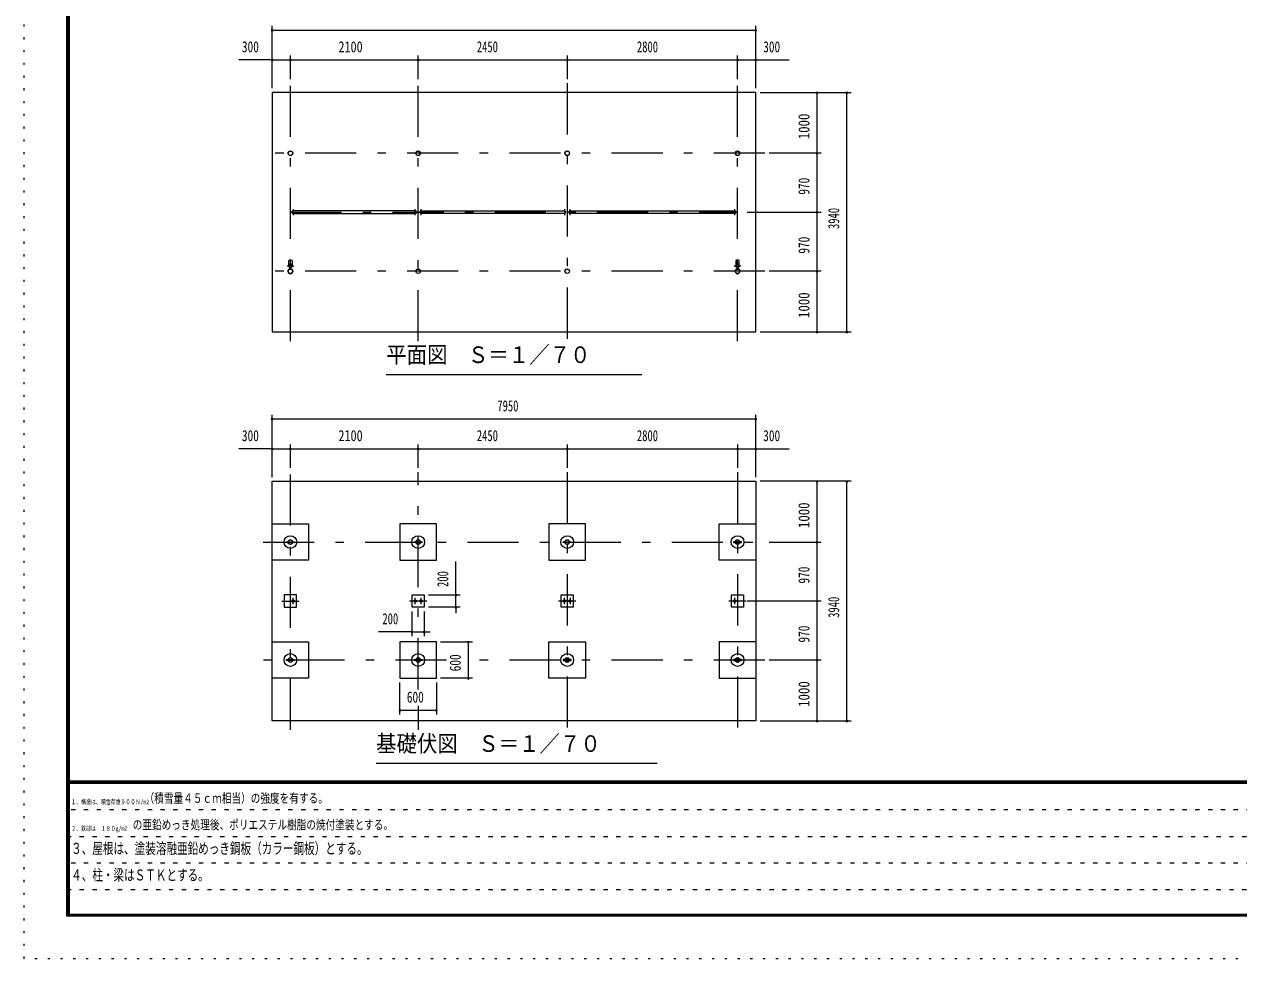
# Model space of a CAD drawing. Units: millimetres, scale not verified. Extents: x -30415 to 30412, y -14700 to 14700.
# Drawn here: x -11168 to 8796, y -14700 to 668 of the extents above; entities that cross this region are included whole.
import ezdxf
from ezdxf.enums import TextEntityAlignment as Align

# ---------------------------------------------------------------- set-up
doc = ezdxf.new("R2010")
doc.units = ezdxf.units.MM
doc.header["$LTSCALE"] = 70
for name, pattern in [('USER1', [3, 1, -2]), ('USER3', [24, 12, -5, 2, -5]), ('USER4', [3, 0.5, -2.5])]:
    doc.linetypes.add(name, pattern=pattern)
doc.layers.add('0-1_0-F', color=7, linetype='Continuous')
for name, color, linetype, lineweight in [('0-2_1-0BOLD', 7, 'Continuous', 18), ('0-3_1-2CENTER', 3, 'USER3', 18), ('0-5_1-5DIM', 3, 'Continuous', 18), ('0-C_F-F', 5, 'Continuous', 18), ('0-D_F-E_J_ADD', 5, 'USER4', 18)]:
    doc.layers.add(name, color=color, linetype=linetype, lineweight=lineweight)
doc.styles.add('ＭＳ ゴシック', font='')
doc.styles.get('ＭＳ ゴシック').set_extended_font_data('MS Gothic')

msp = doc.modelspace()

# ---------------------------------------------------------------- linework, layer by layer
at = {"layer": '0-2_1-0BOLD'}
for p, q in [((-4739.39, -2401.11), (-6746.69, -2401.11)), ((-6746.69, -2443.81), (-4739.39, -2443.81)), ((-4646.68, -2401.11), (-2289.39, -2401.11)), ((-2289.39, -2443.81), (-4646.68, -2443.81)), ((-2196.69, -2401.11), (510.61, -2401.11)), ((510.61, -2443.81), (-2196.69, -2443.81)), ((-6820.54, -3292.94), (-6820.54, -3217.42)), ((-6797.64, -3331.19), (-6797.64, -3352.97)), ((-6796.04, -3354.42), (-6796.04, -3329.79)), ((-6790.04, -3329.79), (-6790.04, -3354.42)), ((-6788.44, -3352.97), (-6788.44, -3331.19)), ((-6765.54, -3217.42), (-6765.54, -3292.94)), ((529.46, -3217.42), (529.46, -3292.94)), ((552.36, -3352.97), (552.36, -3331.19)), ((553.96, -3329.79), (553.96, -3354.42)), ((559.96, -3354.42), (559.96, -3329.79)), ((561.56, -3331.19), (561.56, -3352.97)), ((584.46, -3292.94), (584.46, -3217.42)), ((-6830.64, -7853.96), (-6858.04, -7853.96)), ((-6827.79, -7840.96), (-6758.3, -7840.96)), ((-6758.3, -7853.96), (-6827.79, -7853.96)), ((-4730.63, -7853.96), (-4758.04, -7853.96)), ((-4727.79, -7840.96), (-4658.3, -7840.96)), ((-4658.3, -7853.96), (-4727.79, -7853.96)), ((-2280.63, -7853.96), (-2308.04, -7853.96)), ((-2277.79, -7840.96), (-2208.3, -7840.96)), ((-2208.3, -7853.96), (-2277.79, -7853.96)), ((591.7, -7840.96), (522.21, -7840.96)), ((522.21, -7853.96), (591.7, -7853.96)), ((621.96, -7840.96), (594.55, -7840.96)), ((856.96, -8147.46), (256.96, -8147.46)), ((856.96, -9487.46), (256.96, -9487.46)), ((-6827.79, -9780.96), (-6758.3, -9780.96)), ((-4727.79, -9780.96), (-4658.3, -9780.96)), ((-2280.63, -9780.96), (-2308.04, -9780.96)), ((-2208.3, -9780.96), (-2277.79, -9780.96)), ((519.37, -9780.96), (491.96, -9780.96)), ((591.7, -9780.96), (522.21, -9780.96)), ((-6830.64, -9793.96), (-6858.04, -9793.96)), ((-6758.3, -9793.96), (-6827.79, -9793.96)), ((-4730.63, -9793.96), (-4758.04, -9793.96)), ((-4658.3, -9793.96), (-4727.79, -9793.96)), ((-2277.79, -9793.96), (-2208.3, -9793.96)), ((522.21, -9793.96), (591.7, -9793.96))]:
    msp.add_line(p, q, dxfattribs=at)
for points in [[(-7093.04, -4392.46), (856.96, -4392.46), (856.96, -452.46), (-7093.04, -452.46)], [(-7093.04, -6847.46), (856.96, -6847.46), (856.96, -10787.46), (-7093.04, -10787.46)], [(-4993.04, -8147.46), (-4393.04, -8147.46), (-4393.04, -7547.46), (-4993.04, -7547.46)], [(-2543.04, -8147.46), (-1943.04, -8147.46), (-1943.04, -7547.46), (-2543.04, -7547.46)], [(-6893.04, -8717.46), (-6893.04, -8917.46), (-6693.04, -8917.46), (-6693.04, -8717.46)], [(-4793.04, -8917.46), (-4793.04, -8717.46), (-4593.04, -8717.46), (-4593.04, -8917.46)], [(-2343.03, -8717.46), (-2143.04, -8717.46), (-2143.04, -8917.46), (-2343.03, -8917.46)], [(456.96, -8917.46), (456.96, -8717.46), (656.96, -8717.46), (656.96, -8917.46)], [(-4993.04, -10087.46), (-4393.04, -10087.46), (-4393.04, -9487.46), (-4993.04, -9487.46)], [(-2543.04, -9487.46), (-1943.04, -9487.46), (-1943.04, -10087.46), (-2543.04, -10087.46)]]:
    msp.add_lwpolyline(points, close=True, dxfattribs=at)
for points in [[(-7093.04, -7547.46), (-6493.04, -7547.46), (-6493.04, -8147.46), (-7093.04, -8147.46)], [(256.96, -8147.46), (256.96, -7547.46), (856.96, -7547.46)], [(-6858.04, -7853.96), (-6858.04, -7840.96), (-6830.64, -7840.96)], [(-6755.45, -7840.96), (-6728.04, -7840.96), (-6728.04, -7853.96), (-6755.45, -7853.96)], [(-4758.04, -7853.96), (-4758.04, -7840.96), (-4730.63, -7840.96)], [(-4655.45, -7840.96), (-4628.04, -7840.96), (-4628.04, -7853.96), (-4655.45, -7853.96)], [(-2308.04, -7853.96), (-2308.04, -7840.96), (-2280.63, -7840.96)], [(-2205.45, -7840.96), (-2178.04, -7840.96), (-2178.04, -7853.96), (-2205.45, -7853.96)], [(519.37, -7840.96), (491.96, -7840.96), (491.96, -7853.96), (519.37, -7853.96)], [(594.55, -7853.96), (621.96, -7853.96), (621.96, -7840.96)], [(-7093.04, -9487.46), (-6493.04, -9487.46), (-6493.04, -10087.46), (-7093.04, -10087.46)], [(256.96, -9487.46), (256.96, -10087.46), (856.96, -10087.46)], [(-6858.04, -9793.96), (-6858.04, -9780.96), (-6830.64, -9780.96)], [(-6755.45, -9780.96), (-6728.04, -9780.96), (-6728.04, -9793.96), (-6755.45, -9793.96)], [(-4758.04, -9793.96), (-4758.04, -9780.96), (-4730.63, -9780.96)], [(-4655.45, -9780.96), (-4628.04, -9780.96), (-4628.04, -9793.96), (-4655.45, -9793.96)], [(-2308.04, -9780.96), (-2308.04, -9793.96), (-2280.63, -9793.96)], [(-2205.45, -9793.96), (-2178.04, -9793.96), (-2178.04, -9780.96), (-2205.45, -9780.96)], [(491.96, -9780.96), (491.96, -9793.96), (519.37, -9793.96)], [(594.55, -9793.96), (621.96, -9793.96), (621.96, -9780.96), (594.55, -9780.96)]]:
    msp.add_lwpolyline(points, dxfattribs=at)
for centre, radius in [((-6793.04, -1452.46), 38.15), ((-6793.04, -1452.46), 35.35), ((-4693.04, -1452.46), 38.15), ((-4693.04, -1452.46), 35.35), ((-2243.04, -1452.46), 38.15), ((-2243.04, -1452.46), 35.35), ((556.96, -1452.46), 38.15), ((556.96, -1452.46), 35.35), ((-6793.04, -3392.46), 38.15), ((-6793.04, -3392.46), 35.35), ((-6793.04, -3302.46), 27.5), ((-6793.04, -3271.11), 2.25), ((-4693.04, -3392.46), 38.15), ((-4693.04, -3392.46), 35.35), ((-2243.04, -3392.46), 38.15), ((-2243.04, -3392.46), 35.35), ((556.96, -3392.46), 38.15), ((556.96, -3392.46), 35.35), ((556.96, -3302.46), 27.5), ((556.96, -3271.11), 2.25), ((-6793.04, -3434.45), 2.25), ((556.96, -3434.45), 2.25), ((-6793.04, -7847.46), 105), ((-4693.04, -7847.46), 105), ((-2243.04, -7847.46), 105), ((556.96, -7847.46), 105), ((-6793.04, -7847.46), 38.15), ((-6793.04, -7847.46), 35.35), ((-4693.04, -7847.46), 38.15), ((-4693.04, -7847.46), 35.35), ((-2243.04, -7847.46), 38.15), ((-2243.04, -7847.46), 35.35), ((556.96, -7847.46), 38.15), ((556.96, -7847.46), 35.35), ((-6746.69, -8817.46), 21.35), ((-6746.69, -8817.46), 19.05), ((-4739.39, -8817.46), 21.35), ((-4739.39, -8817.46), 19.05), ((-4646.69, -8817.46), 21.35), ((-4646.69, -8817.46), 19.05), ((-2289.39, -8817.46), 21.35), ((-2289.39, -8817.46), 19.05), ((-2196.69, -8817.46), 21.35), ((-2196.69, -8817.46), 19.05), ((510.61, -8817.46), 21.35), ((510.61, -8817.46), 19.05), ((-6793.04, -9787.46), 105), ((-6793.04, -9787.46), 38.15), ((-6793.04, -9787.46), 35.35), ((-4693.04, -9787.46), 105), ((-4693.04, -9787.46), 38.15), ((-4693.04, -9787.46), 35.35), ((-2243.04, -9787.46), 105), ((-2243.04, -9787.46), 38.15), ((-2243.04, -9787.46), 35.35), ((556.96, -9787.46), 105), ((556.96, -9787.46), 38.15), ((556.96, -9787.46), 35.35)]:
    msp.add_circle(centre, radius, dxfattribs=at)
for centre, radius, start, end in [((-6746.69, -2422.46), 21.35, 90, 270), ((-4739.39, -2422.46), 21.35, 270, 90), ((-4646.68, -2422.46), 21.35, 90, 270), ((-2289.39, -2422.46), 21.35, 270, 90), ((-2196.69, -2422.46), 21.35, 90, 270), ((510.61, -2422.46), 21.35, 270, 90), ((-6793.04, -3392.46), 39.75, 96.64514, 265.61671), ((-6793.04, -3302.46), 29.1, 95.93016, 260.90512), ((-6793.04, -3252.91), 44.9, 52.23546, 127.76454), ((-6793.04, -3319.86), 44.9, 109.58864, 127.76454), ((-6793.04, -3271.11), 3.85, 321.34222, 270), ((-6793.04, -3302.46), 29.1, 279.09488, 90), ((-6793.04, -3392.46), 39.75, 270, 83.35486), ((-6793.04, -3319.86), 44.9, 52.23546, 70.41136), ((556.96, -3392.46), 39.75, 96.64514, 265.61671), ((556.96, -3302.46), 29.1, 95.93016, 260.90512), ((556.96, -3252.91), 44.9, 52.23546, 127.76454), ((556.96, -3319.86), 44.9, 109.58864, 127.76454), ((556.96, -3271.11), 3.85, 321.34222, 270), ((556.96, -3302.46), 29.1, 279.09488, 90), ((556.96, -3392.46), 39.75, 270, 83.35486), ((556.96, -3319.86), 44.9, 52.23546, 70.41136), ((-6793.04, -3434.45), 3.85, 90, 37.90752), ((556.96, -3434.45), 3.85, 90, 37.90752)]:
    msp.add_arc(centre, radius, start, end, dxfattribs=at)
at = {"layer": '0-3_1-2CENTER'}
for p, q in [((-6793.04, -4542.46), (-6793.04, -302.46)), ((-4693.04, -4542.46), (-4693.04, -302.46)), ((-2243.04, -302.46), (-2243.04, -4542.46)), ((556.96, -4542.46), (556.96, -302.46)), ((1006.96, -1452.46), (-7243.04, -1452.46)), ((-6746.69, -2371.11), (-6746.69, -2473.81)), ((-4739.39, -2473.81), (-4739.39, -2371.11)), ((-4646.68, -2371.11), (-4646.68, -2473.81)), ((-2289.39, -2371.11), (-2289.39, -2473.81)), ((-2196.69, -2473.81), (-2196.69, -2371.11)), ((510.61, -2473.81), (510.61, -2371.11)), ((-6793.04, -2422.46), (556.96, -2422.46)), ((1006.96, -3392.46), (-7243.04, -3392.46)), ((-6848.04, -3302.46), (-6738.04, -3302.46)), ((-6782.28, -3342.13), (-6803.8, -3342.13)), ((501.96, -3302.46), (611.96, -3302.46)), ((567.72, -3342.13), (546.2, -3342.13)), ((-6793.04, -10937.46), (-6793.04, -6697.46)), ((-4693.04, -10269.59), (-4693.04, -6697.46)), ((-2243.04, -6697.46), (-2243.04, -10937.46)), ((556.96, -6697.46), (556.96, -10937.46)), ((-7243.04, -7847.46), (1006.96, -7847.46)), ((-6746.69, -8868.81), (-6746.69, -8766.11)), ((-4739.39, -8868.81), (-4739.39, -8766.11)), ((-4646.69, -8766.11), (-4646.69, -8868.81)), ((-2289.39, -8868.81), (-2289.39, -8766.11)), ((-2196.69, -8766.11), (-2196.69, -8868.81)), ((510.61, -8868.81), (510.61, -8766.11)), ((-6934.46, -8817.46), (-6651.62, -8817.46)), ((-4551.62, -8817.46), (-4834.46, -8817.46)), ((-2101.61, -8817.46), (-2384.46, -8817.46)), ((698.38, -8817.46), (415.54, -8817.46)), ((-4225.47, -9787.46), (-7243.04, -9787.46)), ((1006.96, -9787.46), (-3938.04, -9787.46)), ((-4693.04, -10542.46), (-4693.04, -10937.46))]:
    msp.add_line(p, q, dxfattribs=at)
at = {"layer": '0-5_1-5DIM'}
for p, q in [((-7093.04, -382.46), (-7093.04, 642.54)), ((856.96, -382.46), (856.96, 642.54)), ((-7079.04, 572.54), (-7107.04, 572.54)), ((-7093.04, 572.54), (856.96, 572.54)), ((870.96, 572.54), (842.96, 572.54)), ((-7093.04, 82.54), (-7642.54, 82.54)), ((-7079.04, 82.55), (-7107.04, 82.55)), ((-7093.04, 82.55), (-6793.04, 82.55)), ((-6779.04, 82.55), (-6807.04, 82.55)), ((-6793.04, -232.46), (-6793.04, 152.55)), ((-6793.04, 82.55), (-4693.04, 82.55)), ((-4679.04, 82.55), (-4707.04, 82.55)), ((-4693.04, -232.46), (-4693.04, 152.55)), ((-4693.04, 82.55), (-2243.04, 82.55)), ((-2229.04, 82.55), (-2257.04, 82.55)), ((-2243.04, 152.55), (-2243.04, -232.46)), ((-2243.04, 82.55), (556.96, 82.55)), ((570.96, 82.55), (542.96, 82.55)), ((556.96, -232.46), (556.96, 152.55)), ((556.96, 82.55), (856.96, 82.55)), ((870.96, 82.55), (842.96, 82.55)), ((856.96, 82.54), (1406.46, 82.54)), ((926.96, -452.46), (2423.95, -452.46)), ((1877.95, -452.46), (1849.95, -452.46)), ((1863.95, -1452.46), (1863.95, -452.46)), ((2367.95, -452.46), (2339.95, -452.46)), ((2353.95, -4392.46), (2353.95, -452.46)), ((1933.95, -1452.46), (1076.96, -1452.46)), ((1877.95, -1452.46), (1849.95, -1452.46)), ((1863.95, -2422.46), (1863.95, -1452.46)), ((715.35, -2422.46), (1933.95, -2422.46)), ((1877.95, -2422.46), (1849.95, -2422.46)), ((1863.95, -3392.46), (1863.95, -2422.46)), ((1933.95, -3392.46), (1076.96, -3392.46)), ((1877.95, -3392.46), (1849.95, -3392.46)), ((1863.95, -4392.46), (1863.95, -3392.46)), ((926.96, -4392.46), (2423.95, -4392.46)), ((1877.95, -4392.46), (1849.95, -4392.46)), ((2367.95, -4392.46), (2339.95, -4392.46)), ((-5218.05, -5092.46), (-1018.05, -5092.46)), ((-7093.04, -6777.46), (-7093.04, -5752.46)), ((856.96, -6777.46), (856.96, -5752.46)), ((-7079.04, -5822.46), (-7107.04, -5822.46)), ((-7093.04, -5822.46), (856.96, -5822.46)), ((870.96, -5822.46), (842.96, -5822.46)), ((-7093.04, -6312.46), (-7642.54, -6312.46)), ((-7079.04, -6312.46), (-7107.04, -6312.46)), ((-7093.04, -6312.46), (-6793.04, -6312.46)), ((-6779.04, -6312.46), (-6807.04, -6312.46)), ((-6793.04, -6627.46), (-6793.04, -6242.46)), ((-6793.04, -6312.46), (-4693.04, -6312.46)), ((-4679.04, -6312.46), (-4707.04, -6312.46)), ((-4693.04, -6627.46), (-4693.04, -6242.46)), ((-4693.04, -6312.46), (-2243.04, -6312.46)), ((-2229.04, -6312.46), (-2257.04, -6312.46)), ((-2243.04, -6242.46), (-2243.04, -6627.46)), ((-2243.04, -6312.46), (556.96, -6312.46)), ((570.96, -6312.46), (542.96, -6312.46)), ((556.96, -6242.46), (556.96, -6627.46)), ((556.96, -6312.46), (856.96, -6312.46)), ((870.96, -6312.46), (842.96, -6312.46)), ((856.96, -6312.46), (1406.46, -6312.46)), ((2423.95, -6847.46), (926.96, -6847.46)), ((1877.95, -6847.46), (1849.95, -6847.46)), ((1863.95, -7847.46), (1863.95, -6847.46)), ((2367.95, -6847.46), (2339.95, -6847.46)), ((2353.95, -10787.46), (2353.95, -6847.46)), ((1076.96, -7847.46), (1933.95, -7847.46)), ((1877.95, -7847.46), (1849.95, -7847.46)), ((1863.95, -8817.46), (1863.95, -7847.46)), ((-4072.46, -8717.46), (-4072.46, -8167.96)), ((-4523.04, -8717.46), (-4002.46, -8717.46)), ((-4058.46, -8717.46), (-4086.46, -8717.46)), ((-4072.46, -8917.46), (-4072.46, -8717.46)), ((-4002.46, -8917.46), (-4523.04, -8917.46)), ((-4058.46, -8917.46), (-4086.46, -8917.46)), ((-4072.46, -8917.46), (-4072.46, -9017.46)), ((1933.95, -8817.46), (715.35, -8817.46)), ((1877.95, -8817.46), (1849.95, -8817.46)), ((1863.95, -9787.46), (1863.95, -8817.46)), ((-4793.04, -9394.53), (-4793.04, -8987.46)), ((-4593.04, -8987.46), (-4593.04, -9394.53)), ((-4793.04, -9324.53), (-5342.54, -9324.53)), ((-4779.04, -9324.53), (-4807.04, -9324.53)), ((-4793.04, -9324.53), (-4593.04, -9324.53)), ((-4579.04, -9324.53), (-4607.04, -9324.53)), ((-4593.04, -9324.53), (-4493.04, -9324.53)), ((-4323.04, -9487.46), (-3798.04, -9487.46)), ((-3854.04, -9487.46), (-3882.04, -9487.46)), ((-3868.04, -10087.46), (-3868.04, -9487.46)), ((1933.95, -9787.46), (1076.96, -9787.46)), ((1877.95, -9787.46), (1849.95, -9787.46)), ((1863.95, -10787.46), (1863.95, -9787.46)), ((-4993.04, -10682.46), (-4993.04, -10157.46)), ((-4393.04, -10157.46), (-4393.04, -10682.46)), ((-3798.04, -10087.46), (-4323.04, -10087.46)), ((-3854.04, -10087.46), (-3882.04, -10087.46)), ((-4979.04, -10612.46), (-5007.04, -10612.46)), ((-4993.04, -10612.46), (-4393.04, -10612.46)), ((-4379.04, -10612.46), (-4407.04, -10612.46)), ((926.96, -10787.46), (2423.95, -10787.46)), ((1877.95, -10787.46), (1849.95, -10787.46)), ((2367.95, -10787.46), (2339.95, -10787.46)), ((-764.18, -11487.46), (-5384.18, -11487.46))]:
    msp.add_line(p, q, dxfattribs=at)
for centre in [(-7093.04, 572.54), (856.96, 572.54), (-7093.04, 82.55), (-6793.04, 82.55), (-4693.04, 82.55), (-2243.04, 82.55), (556.96, 82.55), (856.96, 82.55), (1863.95, -452.46), (2353.95, -452.46), (1863.95, -1452.46), (1863.95, -2422.46), (1863.95, -3392.46), (1863.95, -4392.46), (2353.95, -4392.46), (-7093.04, -5822.46), (856.96, -5822.46), (-7093.04, -6312.46), (-6793.04, -6312.46), (-4693.04, -6312.46), (-2243.04, -6312.46), (556.96, -6312.46), (856.96, -6312.46), (1863.95, -6847.46), (2353.95, -6847.46), (1863.95, -7847.46), (-4072.46, -8717.46), (-4072.46, -8917.46), (1863.95, -8817.46), (-4793.04, -9324.53), (-4593.04, -9324.53), (-3868.04, -9487.46), (1863.95, -9787.46), (-3868.04, -10087.46), (-4993.04, -10612.46), (-4393.04, -10612.46), (1863.95, -10787.46), (2353.95, -10787.46)]:
    msp.add_arc(centre, 14, 180, 0, dxfattribs=at)
at = {"layer": '0-C_F-F'}
for p, q in [((29677.5, -11781), (-10432.5, -11781)), ((-10432.5, -11784.5), (29677.5, -11784.5)), ((29677.5, -11788), (-10432.5, -11788)), ((-10432.5, -11791.5), (29677.5, -11791.5)), ((29677.5, -11795), (-10432.5, -11795)), ((-10432.5, -11798.5), (29677.5, -11798.5)), ((29677.5, -11802), (-10432.5, -11802)), ((-10432.5, -11805.5), (29677.5, -11805.5)), ((29677.5, -11809), (-10432.5, -11809)), ((-10432.5, -11812.5), (29677.5, -11812.5)), ((29677.5, -11816), (-10432.5, -11816))]:
    msp.add_line(p, q, dxfattribs=at)
at = {"layer": '0-C_F-F', "color": 6, "linetype": 'USER1'}
for p, q in [((15082.5, -12252.8), (-10467.5, -12252.8)), ((-10467.5, -12689.6), (15082.5, -12689.6)), ((15082.5, -13126.4), (-10467.5, -13126.4)), ((-10467.5, -13563.2), (11571.3, -13563.2))]:
    msp.add_line(p, q, dxfattribs=at)
at = {"layer": '0-C_F-F'}
for points in [[(29712.5, -14000), (-10467.5, -14000), (-10467.5, 14140), (29712.5, 14140)], [(29709, -13996.5), (-10464, -13996.5), (-10464, 14136.5), (29709, 14136.5)], [(29705.5, -13993), (29705.5, 14133), (-10460.5, 14133), (-10460.5, -13993)], [(29702, -13989.5), (29702, 14129.5), (-10457, 14129.5), (-10457, -13989.5)], [(29698.5, -13986), (29698.5, 14126), (-10453.5, 14126), (-10453.5, -13986)], [(29695, -13982.5), (-10450, -13982.5), (-10450, 14122.5), (29695, 14122.5)], [(29691.5, -13979), (29691.5, 14119), (-10446.5, 14119), (-10446.5, -13979)], [(29688, -13975.5), (29688, 14115.5), (-10443, 14115.5), (-10443, -13975.5)], [(29684.5, -13972), (29684.5, 14112), (-10439.5, 14112), (-10439.5, -13972)], [(29681, -13968.5), (29681, 14108.5), (-10436, 14108.5), (-10436, -13968.5)], [(29677.5, -13965), (29677.5, 14105), (-10432.5, 14105), (-10432.5, -13965)]]:
    msp.add_lwpolyline(points, close=True, dxfattribs=at)
at = {"layer": '0-D_F-E_J_ADD'}
msp.add_lwpolyline([(30412.5, -14700), (-11167.5, -14700), (-11167.5, 14700), (30412.5, 14700)], close=True, dxfattribs=at)

# ---------------------------------------------------------------- texts
at = {"layer": '0-1_0-F', "style": 'ＭＳ ゴシック'}
for s, height, width, p in [('（積雪量４５ｃｍ相当）の強度を有する。', 155, 0.75, (-9190.01, -12182.8)), ('１、構造は、積雪荷重９００Ｎ/m2', 77.49, 0.75, (-10397.5, -12182.8)), ('２、鉄部は\u3000１８０g/m2', 77.49, 0.75, (-10397.5, -12619.6)), ('\u3000の亜鉛めっき処理後、ポリエステル樹脂の焼付塗装とする。', 155, 0.75, (-9544.06, -12619.6)), ('３、屋根は、塗装溶融亜鉛めっき鋼板（カラー鋼板）とする。', 182.3, 0.7, (-10397.5, -13031.53)), ('４、柱・梁はＳＴＫとする。', 182.3, 0.7, (-10397.5, -13468.33))]:
    msp.add_text(s, height=height, dxfattribs=dict(at, width=width)).set_placement(p, align=Align.BOTTOM_LEFT)
at = {"layer": '0-5_1-5DIM', "color": 7, "style": 'ＭＳ ゴシック'}
for s, height, width, p in [('300', 182.3, 0.75, (-7590.53, 152.55)), ('2100', 182.3, 0.8, (-6002.58, 152.55)), ('2450', 182.3, 0.7, (-3728.45, 152.55)), ('2800', 182.3, 0.7, (-1096.82, 152.55)), ('300', 182.3, 0.75, (978.97, 152.54)), ('平面図\u3000Ｓ＝１／７０', 273.5, 0.9, (-5218.05, -4985.15)), ('7950', 182.3, 0.7, (-3391.51, -5752.46)), ('300', 182.3, 0.75, (-7590.53, -6242.46)), ('2100', 182.3, 0.8, (-6002.58, -6242.46)), ('2450', 182.3, 0.7, (-3728.45, -6242.46)), ('2800', 182.3, 0.7, (-1096.82, -6242.46)), ('300', 182.3, 0.75, (978.97, -6242.46)), ('200', 182.3, 0.7, (-5280.95, -9254.53)), ('600', 182.3, 0.75, (-4879.04, -10542.46)), ('基礎伏図\u3000Ｓ＝１／７０', 273.5, 0.9, (-5384.18, -11380.15))]:
    msp.add_text(s, height=height, dxfattribs=dict(at, width=width)).set_placement(p, align=Align.BOTTOM_LEFT)
for s, width, p in [('1000', 0.85, (1793.95, -1222.38)), ('970', 0.75, (1793.95, -2134.61)), ('3940', 0.7, (2283.95, -2698.97)), ('970', 0.75, (1793.95, -3104.61)), ('1000', 0.85, (1793.95, -4162.38)), ('1000', 0.85, (1793.95, -7617.39)), ('200', 0.7, (-4142.46, -8585.88)), ('970', 0.75, (1793.95, -8529.62)), ('3940', 0.7, (2283.95, -9093.98)), ('970', 0.75, (1793.95, -9499.61)), ('600', 0.75, (-3938.04, -9973.46)), ('1000', 0.85, (1793.95, -10557.39))]:
    msp.add_text(s, height=182.3, rotation=90, dxfattribs=dict(at, width=width)).set_placement(p, align=Align.BOTTOM_LEFT)

doc.saveas('drawing.dxf')
